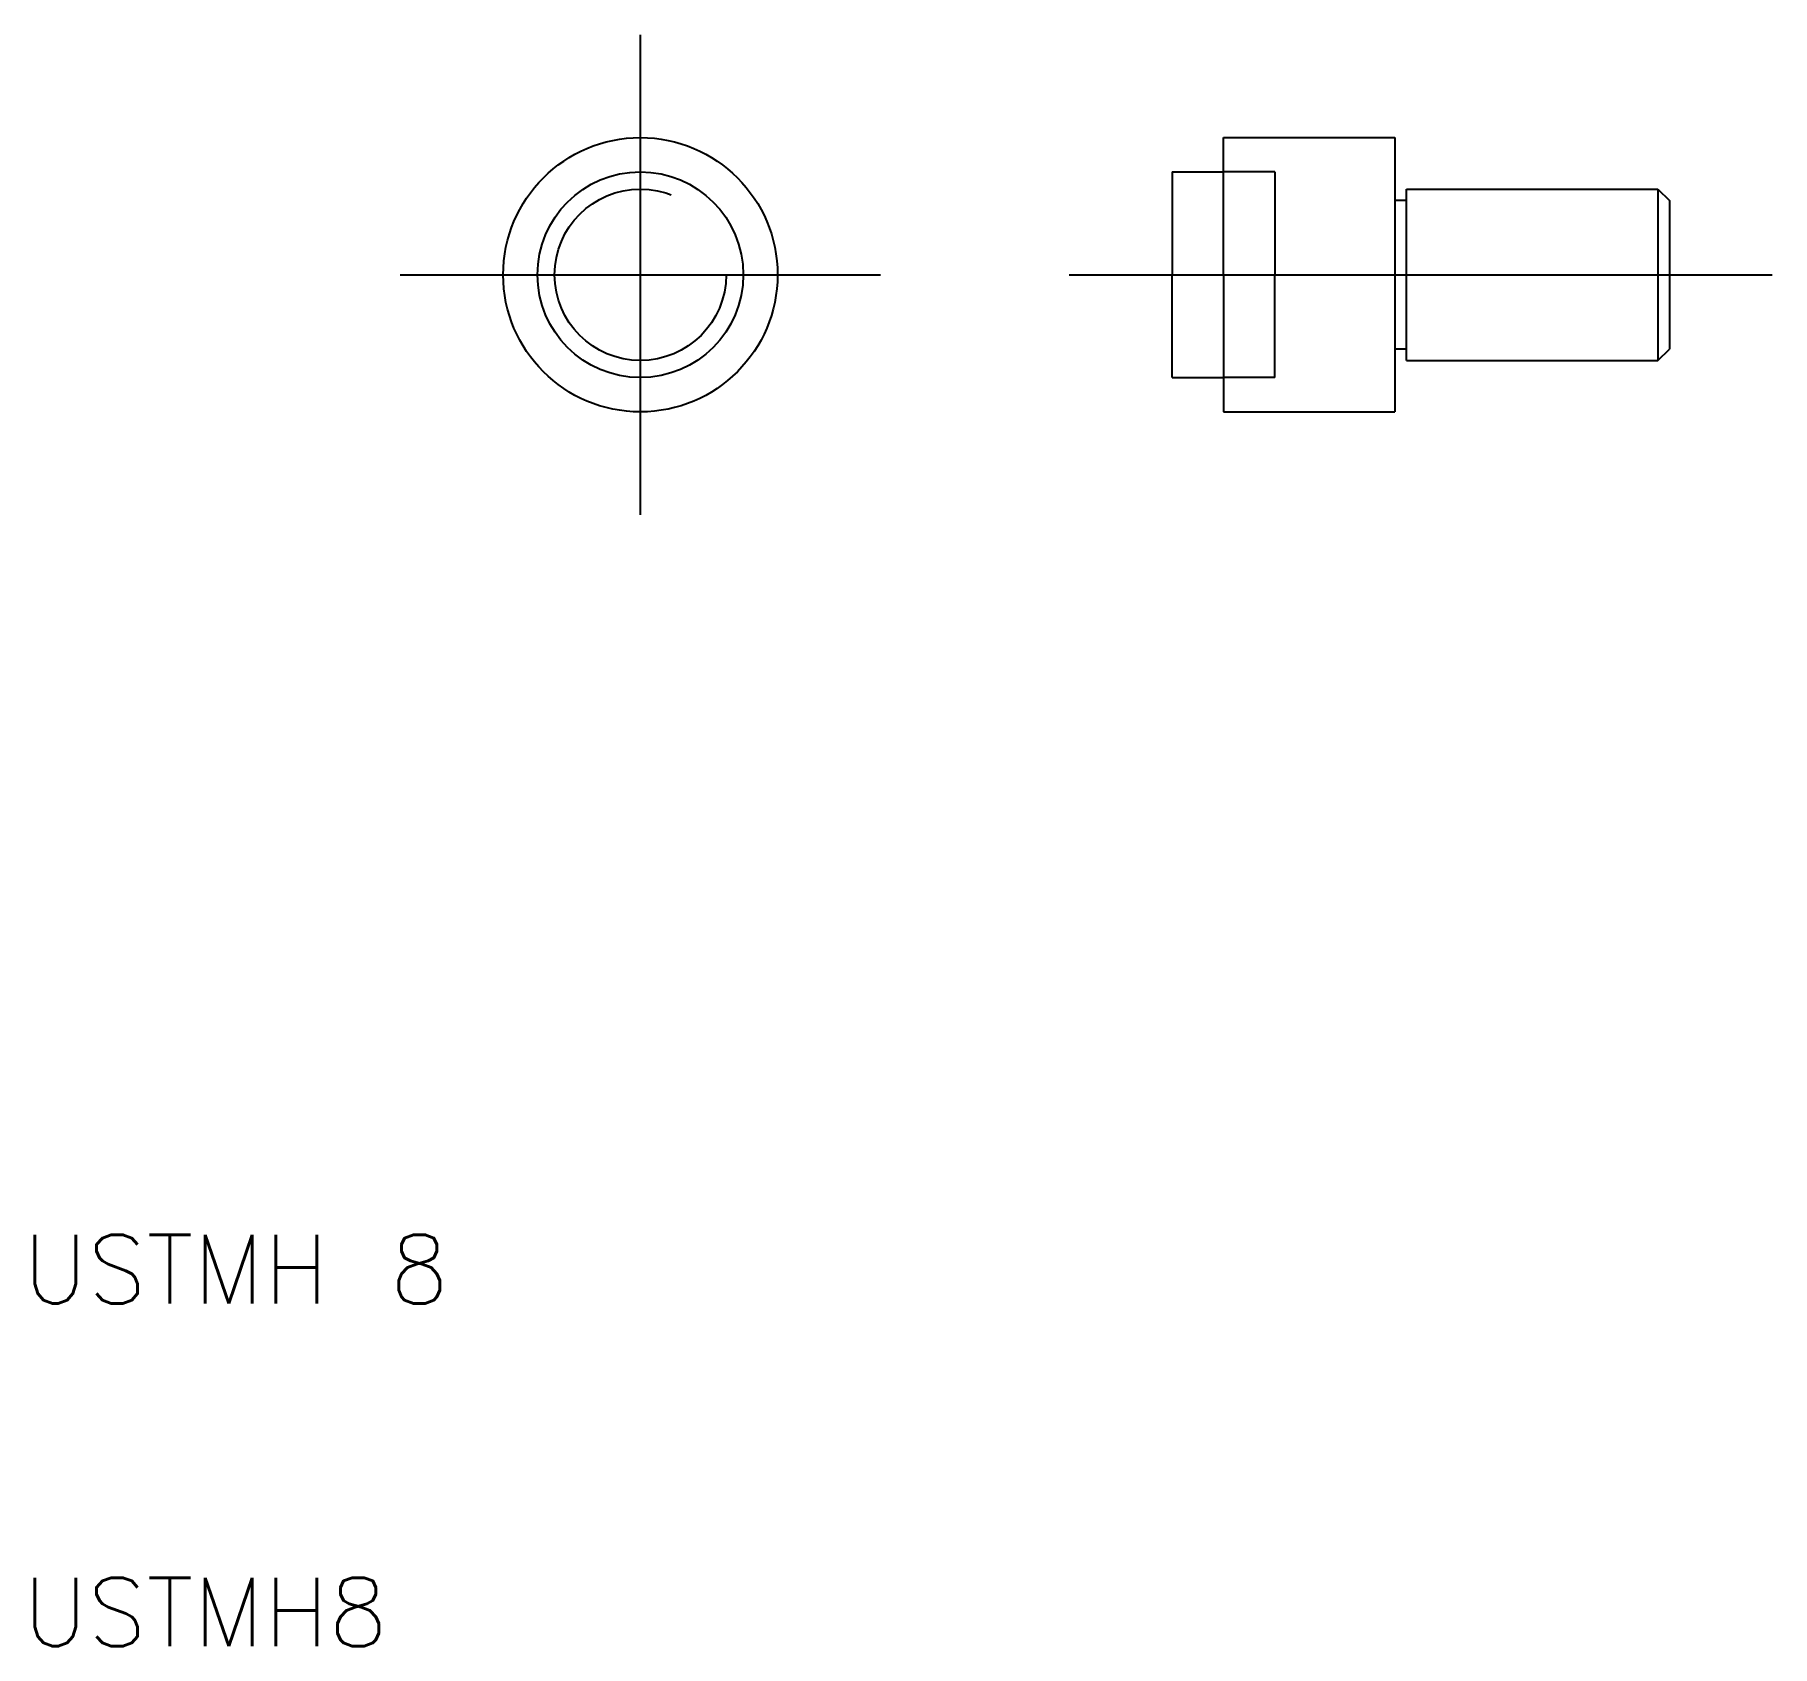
# Model space of a CAD drawing. Extents: x 10.3 to 61, y 10 to 57.
import ezdxf

# ---------------------------------------------------------------- set-up
doc = ezdxf.new("R2010")
doc.units = 0
doc.linetypes.add('CENTER', pattern=[50.8, 31.75, -6.35, 6.35, -6.35])
doc.linetypes.add('DASHED', pattern=[19.05, 12.7, -6.35])
doc.layers.get('0').update_dxf_attribs({"linetype": 'CONTINUOUS'})
doc.layers.add('CENTER', color=1, linetype='CENTER')
doc.styles.get("Standard").update_dxf_attribs({"font": 'txt.shx'})

msp = doc.modelspace()

# ---------------------------------------------------------------- linework, layer by layer
for p, q in [((45, 53), (45, 54)), ((45, 54), (50, 54)), ((50, 54), (50, 52.167)), ((43.5, 53), (43.5, 50)), ((43.5, 53), (45, 53)), ((45, 50), (45, 53)), ((50.333, 52.5), (57.667, 52.5)), ((50.333, 52.167), (50.333, 52.5)), ((57.667, 52.5), (57.667, 47.5)), ((57.667, 52.5), (58, 52.167)), ((50, 52.167), (50, 47.833)), ((50.333, 52.167), (50, 52.167)), ((50.333, 47.833), (50.333, 52.167)), ((58, 52.167), (58, 47.833)), ((43.5, 47), (43.5, 50)), ((45, 50), (45, 47)), ((50.333, 47.833), (50, 47.833)), ((50, 47.833), (50, 46)), ((50.333, 47.5), (50.333, 47.833)), ((57.667, 47.5), (58, 47.833)), ((50.333, 47.5), (57.667, 47.5)), ((43.5, 47), (45, 47)), ((45, 47), (45, 46)), ((45, 46), (50, 46))]:
    msp.add_line(p, q)
at = {"color": 3, "linetype": 'DASHED'}
for p, q in [((46.5, 53), (45, 53)), ((46.5, 53), (46.5, 50)), ((46.5, 47), (46.5, 50)), ((46.5, 47), (45, 47))]:
    msp.add_line(p, q, dxfattribs=at)
for radius in [4, 3]:
    msp.add_circle((28, 50), radius)
msp.add_circle((28, 50), 2.5, dxfattribs=at)
at = {"layer": 'CENTER'}
for p, q in [((28, 43), (28, 57)), ((21, 50), (35, 50)), ((40.5, 50), (61, 50))]:
    msp.add_line(p, q, dxfattribs=at)

# ---------------------------------------------------------------- texts
for s, p in [('USTMH 8', (10, 20)), ('USTMH8', (10, 10))]:
    msp.add_text(s, height=2).set_placement(p)

doc.saveas('drawing.dxf')
